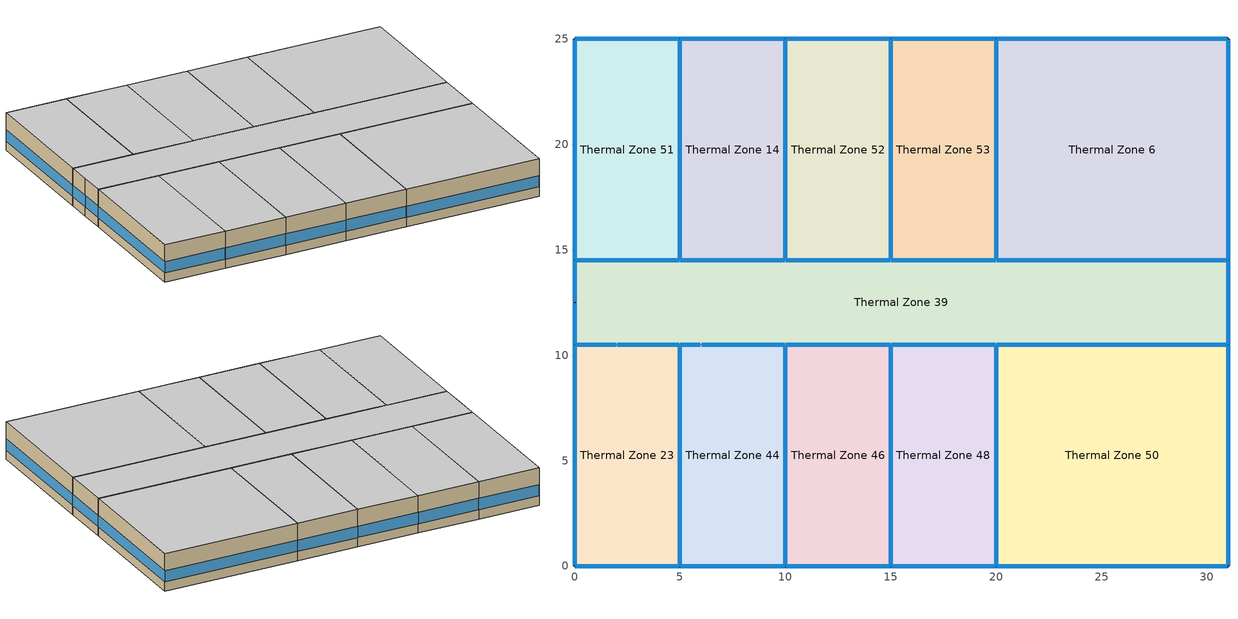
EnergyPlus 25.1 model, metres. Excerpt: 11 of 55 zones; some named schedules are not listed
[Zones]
Thermal Zone 14
 floor to Thermal Zone 38 (Typical Interior Floor): 10,25 10,14.5 5,14.5 5,25 z9.14
 wall outside (Surface 296 c tbd (R 1.0x Solar 1.0x Therm 1.0x)): 10,25 5,25 z9.14:12.19
 wall to Thermal Zone 39 (Typical Interior Wall): 5,14.5 10,14.5 z9.14:12.19
 wall to Thermal Zone 51 (Typical Interior Wall): 5,25 5,14.5 z9.14:12.19
 wall to Thermal Zone 52 (Typical Interior Wall): 10,14.5 10,25 z9.14:12.19
 window inside (Typical Interior Window): 5.03,14.5 9.97,14.5 z9.9:10.83; 5,24.97 5,14.53 / 10,14.53 10,24.97 z9.9:10.82
 window (Customized Fenestration: u=3.36): 9.97,25 5.03,25 z9.9:10.83
 ceiling to Thermal Zone 47 (Typical Interior Ceiling): 10,14.5 10,25 5,25 5,14.5 z12.19
Thermal Zone 23
 floor to Thermal Zone 30 (Typical Interior Floor): 5,10.5 5,0 0,0 0,10.5 z9.14
 wall outside (Surface 239 c tbd (R 1.0x Solar 1.0x Therm 1.0x)): 0,0 5,0 z9.14:12.19
 wall outside (Surface 240 c tbd (R 1.0x Solar 1.0x Therm 1.0x)): 0,10.5 0,0 z9.14:12.19
 wall to Thermal Zone 39 (Typical Interior Wall): 5,10.5 2,10.5 0,10.5 z9.14:12.19
 wall to Thermal Zone 44 (Typical Interior Wall): 5,0 5,10.5 z9.14:12.19
 window (Customized Fenestration: u=3.36): 0.03,0 4.97,0 z9.91:10.83; 0,10.47 0,0.03 z9.9:10.82
 window inside (Typical Interior Window): 1.97,10.5 0.03,10.5 z9.9:10.84; 4.97,10.5 2.03,10.5 z9.9:10.83; 5,0.03 5,10.47 z9.9:10.82
 ceiling to Thermal Zone 17 (Typical Interior Ceiling): 5,0 5,10.5 0,10.5 0,0 z12.19
Thermal Zone 39
 floor to Thermal Zone 35 (Typical Interior Floor): 31,14.5 31,10.5 0,10.5 0,14.5 z9.14
 wall outside (Surface 271 c tbd (R 1.0x Solar 1.0x Therm 1.0x)): 31,10.5 31,14.5 z9.14:12.19
 wall outside (Surface 279 c tbd (R 1.0x Solar 1.0x Therm 1.0x)): 0,12.5 0,10.5 z9.14:12.19
 wall outside (Surface 280 c tbd (R 1.0x Solar 1.0x Therm 1.0x)): 0,14.5 0,12.5 z9.14:12.19
 wall to Thermal Zone 50 (Typical Interior Wall): 20,10.5 31,10.5 z9.14:12.19
 wall to Thermal Zone 48 (Typical Interior Wall): 15,10.5 20,10.5 z9.14:12.19
 wall to Thermal Zone 46 (Typical Interior Wall): 10,10.5 15,10.5 z9.14:12.19
 wall to Thermal Zone 44 (Typical Interior Wall): 5,10.5 6,10.5 10,10.5 z9.14:12.19
 wall to Thermal Zone 51 (Typical Interior Wall): 5,14.5 0,14.5 z9.14:12.19
 wall to Thermal Zone 52 (Typical Interior Wall): 15,14.5 10,14.5 z9.14:12.19
 wall to Thermal Zone 53 (Typical Interior Wall): 20,14.5 15,14.5 z9.14:12.19
 wall to Thermal Zone 6 (Typical Interior Wall): 31,14.5 20,14.5 z9.14:12.19
 window (Customized Fenestration: u=3.36): 31,10.53 31,14.47 z9.9:10.83; 0,12.47 0,10.53 / 0,14.47 0,12.53 z9.9:10.84
 window inside (Typical Interior Window): 20.03,10.5 30.97,10.5 / 30.97,14.5 20.03,14.5 z9.9:10.82; 15.03,10.5 19.97,10.5 / 10.03,10.5 14.97,10.5 / 6.03,10.5 9.97,10.5 / 4.97,14.5 0.03,14.5 / 14.97,14.5 10.03,14.5 / 19.97,14.5 15.03,14.5 z9.9:10.83; 5.03,10.5 5.97,10.5 z9.9:10.87
 ceiling to Thermal Zone 43 (Typical Interior Ceiling): 31,10.5 31,14.5 0,14.5 0,10.5 z12.19
Thermal Zone 44
 floor to Thermal Zone 31 (Typical Interior Floor): 10,10.5 10,0 5,0 5,10.5 z9.14
 wall outside (Surface 246 c tbd (R 1.0x Solar 1.0x Therm 1.0x)): 5,0 10,0 z9.14:12.19
 wall to Thermal Zone 46 (Typical Interior Wall): 10,0 10,10.5 z9.14:12.19
 window (Customized Fenestration: u=3.36): 5.03,0 9.97,0 z9.91:10.83
 window inside (Typical Interior Window): 10,0.03 10,10.47 z9.9:10.82
 ceiling to Thermal Zone 45 (Typical Interior Ceiling): 10,0 10,10.5 5,10.5 5,0 z12.19
Thermal Zone 46
 floor to Thermal Zone 18 (Typical Interior Floor): 15,10.5 15,0 10,0 10,10.5 z9.14
 wall outside (Surface 253 c tbd (R 1.0x Solar 1.0x Therm 1.0x)): 10,0 15,0 z9.14:12.19
 wall to Thermal Zone 48 (Typical Interior Wall): 15,0 15,10.5 z9.14:12.19
 window (Customized Fenestration: u=3.36): 10.03,0 14.97,0 z9.91:10.83
 window inside (Typical Interior Window): 15,0.03 15,10.47 z9.9:10.82
 ceiling to Thermal Zone 49 (Typical Interior Ceiling): 15,0 15,10.5 10,10.5 10,0 z12.19
Thermal Zone 48
 floor to Thermal Zone 34 (Typical Interior Floor): 20,10.5 20,0 15,0 15,10.5 z9.14
 wall outside (Surface 259 c tbd (R 1.0x Solar 1.0x Therm 1.0x)): 15,0 20,0 z9.14:12.19
 wall to Thermal Zone 50 (Typical Interior Wall): 20,0 20,10.5 z9.14:12.19
 window (Customized Fenestration: u=3.36): 15.03,0 19.97,0 z9.91:10.83
 window inside (Typical Interior Window): 20,0.03 20,10.47 z9.9:10.82
 ceiling to Thermal Zone 33 (Typical Interior Ceiling): 20,0 20,10.5 15,10.5 15,0 z12.19
Thermal Zone 50
 floor to Thermal Zone 8 (Typical Interior Floor): 31,10.5 31,0 20,0 20,10.5 z9.14
 wall outside (Surface 266 c tbd (R 1.0x Solar 1.0x Therm 1.0x)): 31,0 31,10.5 z9.14:12.19
 wall outside (Surface 267 c tbd (R 1.0x Solar 1.0x Therm 1.0x)): 20,0 31,0 z9.14:12.19
 window (Customized Fenestration: u=3.36): 31,0.03 31,10.47 z9.9:10.82; 20.03,0 30.97,0 z9.91:10.82
 ceiling to Thermal Zone 54 (Typical Interior Ceiling): 31,0 31,10.5 20,10.5 20,0 z12.19
Thermal Zone 51
 floor to Thermal Zone 36 (Typical Interior Floor): 5,25 5,14.5 0,14.5 0,25 z9.14
 wall outside (Surface 289 c tbd (R 1.0x Solar 1.0x Therm 1.0x)): 0,25 0,14.5 z9.14:12.19
 wall outside (Surface 290 c tbd (R 1.0x Solar 1.0x Therm 1.0x)): 5,25 0,25 z9.14:12.19
 window (Customized Fenestration: u=3.36): 0,24.97 0,14.53 z9.9:10.82; 4.97,25 0.03,25 z9.9:10.83
 ceiling to Thermal Zone 41 (Typical Interior Ceiling): 5,14.5 5,25 0,25 0,14.5 z12.19
Thermal Zone 52
 floor to Thermal Zone 40 (Typical Interior Floor): 15,25 15,14.5 10,14.5 10,25 z9.14
 wall outside (Surface 302 c tbd (R 1.0x Solar 1.0x Therm 1.0x)): 15,25 10,25 z9.14:12.19
 wall to Thermal Zone 53 (Typical Interior Wall): 15,14.5 15,25 z9.14:12.19
 window (Customized Fenestration: u=3.36): 14.97,25 10.03,25 z9.9:10.83
 window inside (Typical Interior Window): 15,14.53 15,24.97 z9.9:10.82
 ceiling to Thermal Zone 32 (Typical Interior Ceiling): 15,14.5 15,25 10,25 10,14.5 z12.19
Thermal Zone 53
 floor to Thermal Zone 29 (Typical Interior Floor): 20,25 20,14.5 15,14.5 15,25 z9.14
 wall outside (Surface 308 c tbd (R 1.0x Solar 1.0x Therm 1.0x)): 20,25 15,25 z9.14:12.19
 wall to Thermal Zone 6 (Typical Interior Wall): 20,14.5 20,25 z9.14:12.19
 window (Customized Fenestration: u=3.36): 19.97,25 15.03,25 z9.9:10.83
 window inside (Typical Interior Window): 20,14.53 20,24.97 z9.9:10.82
 ceiling to Thermal Zone 37 (Typical Interior Ceiling): 20,14.5 20,25 15,25 15,14.5 z12.19
Thermal Zone 6
 floor to Thermal Zone 42 (Typical Interior Floor): 31,25 31,14.5 20,14.5 20,25 z9.14
 wall outside (Surface 312 c tbd (R 1.0x Solar 1.0x Therm 1.0x)): 31,25 20,25 z9.14:12.19
 wall outside (Surface 313 c tbd (R 1.0x Solar 1.0x Therm 1.0x)): 31,14.5 31,25 z9.14:12.19
 window (Customized Fenestration: u=3.36): 30.97,25 20.03,25 / 31,14.53 31,24.97 z9.9:10.82
 ceiling to Thermal Zone 55 (Typical Interior Ceiling): 31,14.5 31,25 20,25 20,14.5 z12.19
[Building]
Building 1
[Site:Location]
Montreal-Trudeau Intl AP: Latitude {deg}=45.4706; Longitude {deg}=-73.7408; Time Zone {hr}=-5; Elevation {m}=36; Keep Site Location Information=No
[SizingPeriod:DesignDay] Month=7; Day of Month=21; Day Type=SummerDesignDay; Daily Dry-Bulb Temperature Range {deltaC}=9.3; Dry-Bulb Temperature Range Modifier Type=DefaultMultipliers; Barometric Pressure {Pa}=100893; Wind Speed {m/s}=4.9; Wind Direction {deg}=220; Rain Indicator=No; Snow Indicator=No; Daylight Saving Time Indicator=No; Solar Model Indicator=ASHRAETau; ASHRAE Clear Sky Optical Depth for Beam Irradiance (taub)=0.465; ASHRAE Clear Sky Optical Depth for Diffuse Irradiance (taud)=1.966; Begin Environment Reset Mode=FullResetAtBeginEnvironment
Name | Maximum Dry-Bulb Temperature {C} | Humidity Condition Type | Wetbulb or DewPoint at Maximum Dry-Bulb {C} | Enthalpy at Maximum Dry-Bulb {J/kg}
Montreal Int'l Ann Clg .4% Condns DB=>MWB | 30 | Wetbulb | 22.1
Montreal Int'l Ann Clg .4% Condns DP=>MDB | 26 | Dewpoint | 21.6
Montreal Int'l Ann Clg .4% Condns Enth=>MDB | 28.1 | Enthalpy |  | 69300
Montreal Int'l Ann Clg .4% Condns WB=>MDB | 28.1 | Wetbulb | 23.2
[Material] Thermal Absorptance=0.9
Name | Roughness | Thickness {m} | Conductivity {W/m-K} | Density {kg/m3} | Specific Heat {J/kg-K} | Solar Absorptance | Visible Absorptance
100mm Normalweight concrete floor | MediumRough | 0.1016 | 2.31045 | 2322 | 832.557 | 0.7 | 0.7
AQNC2024brick (fired clay) (R 1.0x Solar 1.0x Therm 1.0x) 40; AQNC2024brick (fired clay) (R 1.0x Solar 1.0x Therm 1.0x) 49; AQNC2024brick (fired clay) (R 1.0x Solar 1.0x Therm 1.0x) 53; AQNC2024brick (fired clay) (R 1.0x Solar 1.0x Therm 1.0x) 57; AQNC2024brick (fired clay) (R 1.0x Solar 1.0x Therm 1.0x) 60; AQNC2024brick (fired clay) (R 1.0x Solar 1.0x Therm 1.0x) 61; AQNC2024brick (fired clay) (R 1.0x Solar 1.0x Therm 1.0x) 63; AQNC2024brick (fired clay) (R 1.0x Solar 1.0x Therm 1.0x) 65; AQNC2024brick (fired clay) (R 1.0x Solar 1.0x Therm 1.0x) 66; AQNC2024brick (fired clay) (R 1.0x Solar 1.0x Therm 1.0x) 67; AQNC2024brick (fired clay) (R 1.0x Solar 1.0x Therm 1.0x) 68; AQNC2024brick (fired clay) (R 1.0x Solar 1.0x Therm 1.0x) 69; AQNC2024brick (fired clay) (R 1.0x Solar 1.0x Therm 1.0x) 70; AQNC2024brick (fired clay) (R 1.0x Solar 1.0x Therm 1.0x) 71; AQNC2024brick (fired clay) (R 1.0x Solar 1.0x Therm 1.0x) 72; AQNC2024brick (fired clay) (R 1.0x Solar 1.0x Therm 1.0x) 73; AQNC2024brick (fired clay) (R 1.0x Solar 1.0x Therm 1.0x) 8 | MediumRough | 0.1 | 1.43 | 2400 | 840 | 0.7 | 0.7
G01 13mm gypsum board | Smooth | 0.0127 | 0.160031 | 800.001 | 1090.73 | 0.7 | 0.5
Generic Brick (R 1.0x Solar 1.0x Therm 1.0x) 40; Generic Brick (R 1.0x Solar 1.0x Therm 1.0x) 49; Generic Brick (R 1.0x Solar 1.0x Therm 1.0x) 53; Generic Brick (R 1.0x Solar 1.0x Therm 1.0x) 57; Generic Brick (R 1.0x Solar 1.0x Therm 1.0x) 60; Generic Brick (R 1.0x Solar 1.0x Therm 1.0x) 61; Generic Brick (R 1.0x Solar 1.0x Therm 1.0x) 63; Generic Brick (R 1.0x Solar 1.0x Therm 1.0x) 65; Generic Brick (R 1.0x Solar 1.0x Therm 1.0x) 66; Generic Brick (R 1.0x Solar 1.0x Therm 1.0x) 67; Generic Brick (R 1.0x Solar 1.0x Therm 1.0x) 68; Generic Brick (R 1.0x Solar 1.0x Therm 1.0x) 69; Generic Brick (R 1.0x Solar 1.0x Therm 1.0x) 70; Generic Brick (R 1.0x Solar 1.0x Therm 1.0x) 71; Generic Brick (R 1.0x Solar 1.0x Therm 1.0x) 72; Generic Brick (R 1.0x Solar 1.0x Therm 1.0x) 73; Generic Brick (R 1.0x Solar 1.0x Therm 1.0x) 8 | MediumRough | 0.1 | 0.9 | 1920 | 790 | 0.65 | 0.65
Generic Gypsum Board (R 1.0x Solar 1.0x Therm 1.0x) 40; Generic Gypsum Board (R 1.0x Solar 1.0x Therm 1.0x) 49; Generic Gypsum Board (R 1.0x Solar 1.0x Therm 1.0x) 53; Generic Gypsum Board (R 1.0x Solar 1.0x Therm 1.0x) 57; Generic Gypsum Board (R 1.0x Solar 1.0x Therm 1.0x) 60; Generic Gypsum Board (R 1.0x Solar 1.0x Therm 1.0x) 61; Generic Gypsum Board (R 1.0x Solar 1.0x Therm 1.0x) 63; Generic Gypsum Board (R 1.0x Solar 1.0x Therm 1.0x) 65; Generic Gypsum Board (R 1.0x Solar 1.0x Therm 1.0x) 66; Generic Gypsum Board (R 1.0x Solar 1.0x Therm 1.0x) 67; Generic Gypsum Board (R 1.0x Solar 1.0x Therm 1.0x) 68; Generic Gypsum Board (R 1.0x Solar 1.0x Therm 1.0x) 69; Generic Gypsum Board (R 1.0x Solar 1.0x Therm 1.0x) 70; Generic Gypsum Board (R 1.0x Solar 1.0x Therm 1.0x) 71; Generic Gypsum Board (R 1.0x Solar 1.0x Therm 1.0x) 72; Generic Gypsum Board (R 1.0x Solar 1.0x Therm 1.0x) 73; Generic Gypsum Board (R 1.0x Solar 1.0x Therm 1.0x) 8 | MediumSmooth | 0.0127 | 0.16 | 800 | 1090 | 0.5 | 0.5
Generic Wall Air Gap (R 1.0x Solar 1.0x Therm 1.0x) 40; Generic Wall Air Gap (R 1.0x Solar 1.0x Therm 1.0x) 49; Generic Wall Air Gap (R 1.0x Solar 1.0x Therm 1.0x) 53; Generic Wall Air Gap (R 1.0x Solar 1.0x Therm 1.0x) 57; Generic Wall Air Gap (R 1.0x Solar 1.0x Therm 1.0x) 60; Generic Wall Air Gap (R 1.0x Solar 1.0x Therm 1.0x) 61; Generic Wall Air Gap (R 1.0x Solar 1.0x Therm 1.0x) 63; Generic Wall Air Gap (R 1.0x Solar 1.0x Therm 1.0x) 65; Generic Wall Air Gap (R 1.0x Solar 1.0x Therm 1.0x) 66; Generic Wall Air Gap (R 1.0x Solar 1.0x Therm 1.0x) 67; Generic Wall Air Gap (R 1.0x Solar 1.0x Therm 1.0x) 68; Generic Wall Air Gap (R 1.0x Solar 1.0x Therm 1.0x) 69; Generic Wall Air Gap (R 1.0x Solar 1.0x Therm 1.0x) 70; Generic Wall Air Gap (R 1.0x Solar 1.0x Therm 1.0x) 71; Generic Wall Air Gap (R 1.0x Solar 1.0x Therm 1.0x) 72; Generic Wall Air Gap (R 1.0x Solar 1.0x Therm 1.0x) 73; Generic Wall Air Gap (R 1.0x Solar 1.0x Therm 1.0x) 8 | Smooth | 0.1 | 0.667 | 1.28 | 1000 | 0.7 | 0.7
Surface 239 m tbd (R 1.0x Solar 1.0x Therm 1.0x); Surface 290 m tbd (R 1.0x Solar 1.0x Therm 1.0x) | MediumRough | 0.1 | 0.073396 | 15 | 1500 | 0.7 | 0.7
Surface 240 m tbd (R 1.0x Solar 1.0x Therm 1.0x); Surface 266 m tbd (R 1.0x Solar 1.0x Therm 1.0x); Surface 289 m tbd (R 1.0x Solar 1.0x Therm 1.0x); Surface 313 m tbd (R 1.0x Solar 1.0x Therm 1.0x) | MediumRough | 0.1 | 0.0702157 | 15 | 1500 | 0.7 | 0.7
Surface 246 m tbd (R 1.0x Solar 1.0x Therm 1.0x); Surface 253 m tbd (R 1.0x Solar 1.0x Therm 1.0x); Surface 259 m tbd (R 1.0x Solar 1.0x Therm 1.0x); Surface 271 m tbd (R 1.0x Solar 1.0x Therm 1.0x); Surface 279 m tbd (R 1.0x Solar 1.0x Therm 1.0x); Surface 280 m tbd (R 1.0x Solar 1.0x Therm 1.0x); Surface 296 m tbd (R 1.0x Solar 1.0x Therm 1.0x); Surface 302 m tbd (R 1.0x Solar 1.0x Therm 1.0x); Surface 308 m tbd (R 1.0x Solar 1.0x Therm 1.0x) | MediumRough | 0.1 | 0.0673245 | 15 | 1500 | 0.7 | 0.7
Surface 267 m tbd (R 1.0x Solar 1.0x Therm 1.0x); Surface 312 m tbd (R 1.0x Solar 1.0x Therm 1.0x) | MediumRough | 0.1 | 0.0700843 | 15 | 1500 | 0.7 | 0.7
[Material:NoMass]
CP02 CARPET PAD 3: Roughness=Smooth; Thermal Resistance {m2-K/W}=0.21648; Thermal Absorptance=0.9; Solar Absorptance=0.7; Visible Absorptance=0.8
[WindowMaterial:Glazing]
Clear 3mm 1: Optical Data Type=SpectralAverage; Thickness {m}=0.003; Solar Transmittance at Normal Incidence=0.837; Front Side Solar Reflectance at Normal Incidence=0.075; Back Side Solar Reflectance at Normal Incidence=0.075; Visible Transmittance at Normal Incidence=0.898; Front Side Visible Reflectance at Normal Incidence=0.081; Back Side Visible Reflectance at Normal Incidence=0.081; Infrared Transmittance at Normal Incidence=0; Front Side Infrared Hemispherical Emissivity=0.84; Back Side Infrared Hemispherical Emissivity=0.84; Conductivity {W/m-K}=0.9; Dirt Correction Factor for Solar and Visible Transmittance=1; Solar Diffusing=No
[WindowMaterial:SimpleGlazingSystem]
Fenestration U=3.32 0.66 1: U-Factor {W/m2-K}=3.32; Solar Heat Gain Coefficient=0.66; Visible Transmittance=0.21
[Construction]
Customized Fenestration: u=3.36: Fenestration U=3.32 0.66 1
Surface 239 c tbd (R 1.0x Solar 1.0x Therm 1.0x): Generic Brick (R 1.0x Solar 1.0x Therm 1.0x) 53, AQNC2024brick (fired clay) (R 1.0x Solar 1.0x Therm 1.0x) 53, Surface 239 m tbd (R 1.0x Solar 1.0x Therm 1.0x), Generic Wall Air Gap (R 1.0x Solar 1.0x Therm 1.0x) 53, Generic Gypsum Board (R 1.0x Solar 1.0x Therm 1.0x) 53
Surface 240 c tbd (R 1.0x Solar 1.0x Therm 1.0x): Generic Brick (R 1.0x Solar 1.0x Therm 1.0x) 60, AQNC2024brick (fired clay) (R 1.0x Solar 1.0x Therm 1.0x) 60, Surface 240 m tbd (R 1.0x Solar 1.0x Therm 1.0x), Generic Wall Air Gap (R 1.0x Solar 1.0x Therm 1.0x) 60, Generic Gypsum Board (R 1.0x Solar 1.0x Therm 1.0x) 60
Surface 246 c tbd (R 1.0x Solar 1.0x Therm 1.0x): Generic Brick (R 1.0x Solar 1.0x Therm 1.0x) 61, AQNC2024brick (fired clay) (R 1.0x Solar 1.0x Therm 1.0x) 61, Surface 246 m tbd (R 1.0x Solar 1.0x Therm 1.0x), Generic Wall Air Gap (R 1.0x Solar 1.0x Therm 1.0x) 61, Generic Gypsum Board (R 1.0x Solar 1.0x Therm 1.0x) 61
Surface 253 c tbd (R 1.0x Solar 1.0x Therm 1.0x): Generic Brick (R 1.0x Solar 1.0x Therm 1.0x) 63, AQNC2024brick (fired clay) (R 1.0x Solar 1.0x Therm 1.0x) 63, Surface 253 m tbd (R 1.0x Solar 1.0x Therm 1.0x), Generic Wall Air Gap (R 1.0x Solar 1.0x Therm 1.0x) 63, Generic Gypsum Board (R 1.0x Solar 1.0x Therm 1.0x) 63
Surface 259 c tbd (R 1.0x Solar 1.0x Therm 1.0x): Generic Brick (R 1.0x Solar 1.0x Therm 1.0x) 65, AQNC2024brick (fired clay) (R 1.0x Solar 1.0x Therm 1.0x) 65, Surface 259 m tbd (R 1.0x Solar 1.0x Therm 1.0x), Generic Wall Air Gap (R 1.0x Solar 1.0x Therm 1.0x) 65, Generic Gypsum Board (R 1.0x Solar 1.0x Therm 1.0x) 65
Surface 266 c tbd (R 1.0x Solar 1.0x Therm 1.0x): Generic Brick (R 1.0x Solar 1.0x Therm 1.0x) 66, AQNC2024brick (fired clay) (R 1.0x Solar 1.0x Therm 1.0x) 66, Surface 266 m tbd (R 1.0x Solar 1.0x Therm 1.0x), Generic Wall Air Gap (R 1.0x Solar 1.0x Therm 1.0x) 66, Generic Gypsum Board (R 1.0x Solar 1.0x Therm 1.0x) 66
Surface 267 c tbd (R 1.0x Solar 1.0x Therm 1.0x): Generic Brick (R 1.0x Solar 1.0x Therm 1.0x) 57, AQNC2024brick (fired clay) (R 1.0x Solar 1.0x Therm 1.0x) 57, Surface 267 m tbd (R 1.0x Solar 1.0x Therm 1.0x), Generic Wall Air Gap (R 1.0x Solar 1.0x Therm 1.0x) 57, Generic Gypsum Board (R 1.0x Solar 1.0x Therm 1.0x) 57
Surface 271 c tbd (R 1.0x Solar 1.0x Therm 1.0x): Generic Brick (R 1.0x Solar 1.0x Therm 1.0x) 67, AQNC2024brick (fired clay) (R 1.0x Solar 1.0x Therm 1.0x) 67, Surface 271 m tbd (R 1.0x Solar 1.0x Therm 1.0x), Generic Wall Air Gap (R 1.0x Solar 1.0x Therm 1.0x) 67, Generic Gypsum Board (R 1.0x Solar 1.0x Therm 1.0x) 67
Surface 279 c tbd (R 1.0x Solar 1.0x Therm 1.0x): Generic Brick (R 1.0x Solar 1.0x Therm 1.0x) 68, AQNC2024brick (fired clay) (R 1.0x Solar 1.0x Therm 1.0x) 68, Surface 279 m tbd (R 1.0x Solar 1.0x Therm 1.0x), Generic Wall Air Gap (R 1.0x Solar 1.0x Therm 1.0x) 68, Generic Gypsum Board (R 1.0x Solar 1.0x Therm 1.0x) 68
Surface 280 c tbd (R 1.0x Solar 1.0x Therm 1.0x): Generic Brick (R 1.0x Solar 1.0x Therm 1.0x) 49, AQNC2024brick (fired clay) (R 1.0x Solar 1.0x Therm 1.0x) 49, Surface 280 m tbd (R 1.0x Solar 1.0x Therm 1.0x), Generic Wall Air Gap (R 1.0x Solar 1.0x Therm 1.0x) 49, Generic Gypsum Board (R 1.0x Solar 1.0x Therm 1.0x) 49
Surface 289 c tbd (R 1.0x Solar 1.0x Therm 1.0x): Generic Brick (R 1.0x Solar 1.0x Therm 1.0x) 69, AQNC2024brick (fired clay) (R 1.0x Solar 1.0x Therm 1.0x) 69, Surface 289 m tbd (R 1.0x Solar 1.0x Therm 1.0x), Generic Wall Air Gap (R 1.0x Solar 1.0x Therm 1.0x) 69, Generic Gypsum Board (R 1.0x Solar 1.0x Therm 1.0x) 69
Surface 290 c tbd (R 1.0x Solar 1.0x Therm 1.0x): Generic Brick (R 1.0x Solar 1.0x Therm 1.0x) 70, AQNC2024brick (fired clay) (R 1.0x Solar 1.0x Therm 1.0x) 70, Surface 290 m tbd (R 1.0x Solar 1.0x Therm 1.0x), Generic Wall Air Gap (R 1.0x Solar 1.0x Therm 1.0x) 70, Generic Gypsum Board (R 1.0x Solar 1.0x Therm 1.0x) 70
Surface 296 c tbd (R 1.0x Solar 1.0x Therm 1.0x): Generic Brick (R 1.0x Solar 1.0x Therm 1.0x) 8, AQNC2024brick (fired clay) (R 1.0x Solar 1.0x Therm 1.0x) 8, Surface 296 m tbd (R 1.0x Solar 1.0x Therm 1.0x), Generic Wall Air Gap (R 1.0x Solar 1.0x Therm 1.0x) 8, Generic Gypsum Board (R 1.0x Solar 1.0x Therm 1.0x) 8
Surface 302 c tbd (R 1.0x Solar 1.0x Therm 1.0x): Generic Brick (R 1.0x Solar 1.0x Therm 1.0x) 71, AQNC2024brick (fired clay) (R 1.0x Solar 1.0x Therm 1.0x) 71, Surface 302 m tbd (R 1.0x Solar 1.0x Therm 1.0x), Generic Wall Air Gap (R 1.0x Solar 1.0x Therm 1.0x) 71, Generic Gypsum Board (R 1.0x Solar 1.0x Therm 1.0x) 71
Surface 308 c tbd (R 1.0x Solar 1.0x Therm 1.0x): Generic Brick (R 1.0x Solar 1.0x Therm 1.0x) 72, AQNC2024brick (fired clay) (R 1.0x Solar 1.0x Therm 1.0x) 72, Surface 308 m tbd (R 1.0x Solar 1.0x Therm 1.0x), Generic Wall Air Gap (R 1.0x Solar 1.0x Therm 1.0x) 72, Generic Gypsum Board (R 1.0x Solar 1.0x Therm 1.0x) 72
Surface 312 c tbd (R 1.0x Solar 1.0x Therm 1.0x): Generic Brick (R 1.0x Solar 1.0x Therm 1.0x) 40, AQNC2024brick (fired clay) (R 1.0x Solar 1.0x Therm 1.0x) 40, Surface 312 m tbd (R 1.0x Solar 1.0x Therm 1.0x), Generic Wall Air Gap (R 1.0x Solar 1.0x Therm 1.0x) 40, Generic Gypsum Board (R 1.0x Solar 1.0x Therm 1.0x) 40
Surface 313 c tbd (R 1.0x Solar 1.0x Therm 1.0x): Generic Brick (R 1.0x Solar 1.0x Therm 1.0x) 73, AQNC2024brick (fired clay) (R 1.0x Solar 1.0x Therm 1.0x) 73, Surface 313 m tbd (R 1.0x Solar 1.0x Therm 1.0x), Generic Wall Air Gap (R 1.0x Solar 1.0x Therm 1.0x) 73, Generic Gypsum Board (R 1.0x Solar 1.0x Therm 1.0x) 73
Typical Interior Ceiling: CP02 CARPET PAD 3, 100mm Normalweight concrete floor
Typical Interior Floor: 100mm Normalweight concrete floor, CP02 CARPET PAD 3
Typical Interior Wall: G01 13mm gypsum board, G01 13mm gypsum board
Typical Interior Window: Clear 3mm 1
[Zone] Multiplier=1; Part of Total Floor Area=Yes
Thermal Zone 14; Thermal Zone 23; Thermal Zone 39; Thermal Zone 44; Thermal Zone 46; Thermal Zone 48; Thermal Zone 50; Thermal Zone 51; Thermal Zone 52; Thermal Zone 53; Thermal Zone 6
[Space]
Name | Zone | Space Type
Space 408 | Thermal Zone 14 | MURB small
Space 401 | Thermal Zone 23 | MURB small
Space 406 | Thermal Zone 39 | MURB small
Space 402 | Thermal Zone 44 | MURB small
Space 403 | Thermal Zone 46 | MURB small
Space 404 | Thermal Zone 48 | MURB small
Space 405 | Thermal Zone 50 | MURB large
Space 407 | Thermal Zone 51 | MURB small
Space 409 | Thermal Zone 52 | MURB small
Space 410 | Thermal Zone 53 | MURB small
Space 411 | Thermal Zone 6 | MURB small
[SpaceList]
MURB large: Space 211, Space 106, Space 111, Space 206, Space 306, Space 311, Space 506, Space 405, Space 511
MURB small: Space 411, Space 103, Space 403, Space 502, Space 102, Space 101, Space 104, Space 107, Space 203, Space 109, Space 108, Space 408, Space 110, Space 303, Space 501, Space 201, Space 202, Space 204, Space 401, Space 207, Space 208, Space 209, Space 210, Space 310, Space 301, Space 302, Space 509, Space 504, Space 304, Space 307, Space 510, Space 308, Space 406, Space 309, Space 507, Space 402, Space 508, Space 404, Space 503, Space 407, Space 409, Space 410
[ZoneInfiltration:DesignFlowRate] Design Flow Rate Calculation Method=Flow/ExteriorArea; Flow Rate per Exterior Surface Area {m3/s-m2}=0.000330626; Constant Term Coefficient=0.1689; Temperature Term Coefficient=0.0232; Velocity Term Coefficient=0; Velocity Squared Term Coefficient=0.0143; Density Basis=Outdoor
Name | Zone or ZoneList or Space or SpaceList | Schedule
Space 408 HVAC Off Infiltration | Space 408 | Infiltration HVAC Off Schedule
Space 408 HVAC On Infiltration | Space 408 | Infiltration HVAC On Schedule
Space 401 HVAC Off Infiltration | Space 401 | Infiltration HVAC Off Schedule
Space 401 HVAC On Infiltration | Space 401 | Infiltration HVAC On Schedule
Space 406 HVAC Off Infiltration | Space 406 | Infiltration HVAC Off Schedule
Space 406 HVAC On Infiltration | Space 406 | Infiltration HVAC On Schedule
Space 402 HVAC Off Infiltration | Space 402 | Infiltration HVAC Off Schedule
Space 402 HVAC On Infiltration | Space 402 | Infiltration HVAC On Schedule
Space 403 HVAC Off Infiltration | Space 403 | Infiltration HVAC Off Schedule
Space 403 HVAC On Infiltration | Space 403 | Infiltration HVAC On Schedule
Space 404 HVAC Off Infiltration | Space 404 | Infiltration HVAC Off Schedule
Space 404 HVAC On Infiltration | Space 404 | Infiltration HVAC On Schedule
Space 405 HVAC Off Infiltration | Space 405 | Infiltration HVAC Off Schedule
Space 405 HVAC On Infiltration | Space 405 | Infiltration HVAC On Schedule
Space 407 HVAC Off Infiltration | Space 407 | Infiltration HVAC Off Schedule
Space 407 HVAC On Infiltration | Space 407 | Infiltration HVAC On Schedule
Space 409 HVAC Off Infiltration | Space 409 | Infiltration HVAC Off Schedule
Space 409 HVAC On Infiltration | Space 409 | Infiltration HVAC On Schedule
Space 410 HVAC Off Infiltration | Space 410 | Infiltration HVAC Off Schedule
Space 410 HVAC On Infiltration | Space 410 | Infiltration HVAC On Schedule
Space 411 HVAC Off Infiltration | Space 411 | Infiltration HVAC Off Schedule
Space 411 HVAC On Infiltration | Space 411 | Infiltration HVAC On Schedule
[ZoneControl:Thermostat] Temperature Difference Between Cutout And Setpoint {deltaC}=0
Name | Zone or ZoneList | Control Type Schedule | Control 1
Thermal Zone 14 Thermostat | Thermal Zone 14 | Thermal Zone 14 Thermostat Schedule | Thermostat Setpoint Dual Setpoint 23
Thermal Zone 23 Thermostat | Thermal Zone 23 | Thermal Zone 23 Thermostat Schedule | Thermostat Setpoint Dual Setpoint 49
Thermal Zone 39 Thermostat | Thermal Zone 39 | Thermal Zone 39 Thermostat Schedule | Thermostat Setpoint Dual Setpoint 4
Thermal Zone 44 Thermostat | Thermal Zone 44 | Thermal Zone 44 Thermostat Schedule | Thermostat Setpoint Dual Setpoint 14
Thermal Zone 46 Thermostat | Thermal Zone 46 | Thermal Zone 46 Thermostat Schedule | Thermostat Setpoint Dual Setpoint 13
Thermal Zone 48 Thermostat | Thermal Zone 48 | Thermal Zone 48 Thermostat Schedule | Thermostat Setpoint Dual Setpoint 17
Thermal Zone 50 Thermostat | Thermal Zone 50 | Thermal Zone 50 Thermostat Schedule | Thermostat Setpoint Dual Setpoint 18
Thermal Zone 51 Thermostat | Thermal Zone 51 | Thermal Zone 51 Thermostat Schedule | Thermostat Setpoint Dual Setpoint 5
Thermal Zone 52 Thermostat | Thermal Zone 52 | Thermal Zone 52 Thermostat Schedule | Thermostat Setpoint Dual Setpoint 2
Thermal Zone 53 Thermostat | Thermal Zone 53 | Thermal Zone 53 Thermostat Schedule | Thermostat Setpoint Dual Setpoint 11
Thermal Zone 6 Thermostat | Thermal Zone 6 | Thermal Zone 6 Thermostat Schedule | Thermostat Setpoint Dual Setpoint 29
[ThermostatSetpoint:DualSetpoint] Heating Setpoint Temperature Schedule=NECB-G-Thermostat Setpoint-Heating; Cooling Setpoint Temperature Schedule=NECB-G-Thermostat Setpoint-Cooling
Thermostat Setpoint Dual Setpoint 23; Thermostat Setpoint Dual Setpoint 49; Thermostat Setpoint Dual Setpoint 4; Thermostat Setpoint Dual Setpoint 14; Thermostat Setpoint Dual Setpoint 13; Thermostat Setpoint Dual Setpoint 17; Thermostat Setpoint Dual Setpoint 18; Thermostat Setpoint Dual Setpoint 5; Thermostat Setpoint Dual Setpoint 2; Thermostat Setpoint Dual Setpoint 11; Thermostat Setpoint Dual Setpoint 29
[Zone equipment]
Thermal Zone 14: Elec Baseboard 22, Cycling PTAC DX Clg Elec Htg 4
Thermal Zone 23: Elec Baseboard 48, Cycling PTAC DX Clg Elec Htg 10
Thermal Zone 39: Elec Baseboard 3, Cycling PTAC DX Clg Elec Htg 19
Thermal Zone 44: Elec Baseboard 13, Cycling PTAC DX Clg Elec Htg 15
Thermal Zone 46: Elec Baseboard 12, Cycling PTAC DX Clg Elec Htg 38
Thermal Zone 48: Elec Baseboard 16, Cycling PTAC DX Clg Elec Htg 39
Thermal Zone 50: Elec Baseboard 17, Cycling PTAC DX Clg Elec Htg 42
Thermal Zone 51: Elec Baseboard 4, Cycling PTAC DX Clg Elec Htg 40
Thermal Zone 52: Elec Baseboard 1, Cycling PTAC DX Clg Elec Htg 33
Thermal Zone 53: Elec Baseboard 10, Cycling PTAC DX Clg Elec Htg 36
Thermal Zone 6: Elec Baseboard 28, Cycling PTAC DX Clg Elec Htg 49
[Sizing:Zone] Zone Cooling Design Supply Air Temperature Input Method=SupplyAirTemperature; Zone Cooling Design Supply Air Temperature {C}=14; Zone Cooling Design Supply Air Temperature Difference {deltaC}=11.11; Zone Heating Design Supply Air Temperature Input Method=SupplyAirTemperature; Zone Heating Design Supply Air Temperature {C}=40; Zone Heating Design Supply Air Temperature Difference {deltaC}=11.11; Zone Cooling Design Supply Air Humidity Ratio {kgWater/kgDryAir}=0.0085; Zone Heating Design Supply Air Humidity Ratio {kgWater/kgDryAir}=0.008; Cooling Design Air Flow Method=DesignDay; Cooling Design Air Flow Rate {m3/s}=0; Cooling Minimum Air Flow per Zone Floor Area {m3/s-m2}=0.000762; Cooling Minimum Air Flow {m3/s}=0; Cooling Minimum Air Flow Fraction=0; Heating Design Air Flow Method=DesignDay; Heating Design Air Flow Rate {m3/s}=0; Heating Maximum Air Flow per Zone Floor Area {m3/s-m2}=0.002032; Heating Maximum Air Flow {m3/s}=0.141576; Heating Maximum Air Flow Fraction=0.3; Account for Dedicated Outdoor Air System=No; Zone Load Sizing Method=Sensible Load Only No Latent Load; Zone Latent Cooling Design Supply Air Humidity Ratio Input Method=HumidityRatioDifference; Zone Cooling Design Supply Air Humidity Ratio Difference {kgWater/kgDryAir}=0.005; Zone Latent Heating Design Supply Air Humidity Ratio Input Method=HumidityRatioDifference; Zone Humidification Design Supply Air Humidity Ratio Difference {kgWater/kgDryAir}=0.005; Type of Space Sum to Use=Coincident
Name | Design Specification Outdoor Air Object
Thermal Zone 14 | Thermal Zone 14 Zero air DSOA
Thermal Zone 23 | Thermal Zone 23 Zero air DSOA
Thermal Zone 39 | Thermal Zone 39 Zero air DSOA
Thermal Zone 44 | Thermal Zone 44 Zero air DSOA
Thermal Zone 46 | Thermal Zone 46 Zero air DSOA
Thermal Zone 48 | Thermal Zone 48 Zero air DSOA
Thermal Zone 50 | Thermal Zone 50 Zero air DSOA
Thermal Zone 51 | Thermal Zone 51 Zero air DSOA
Thermal Zone 52 | Thermal Zone 52 Zero air DSOA
Thermal Zone 53 | Thermal Zone 53 Zero air DSOA
Thermal Zone 6 | Thermal Zone 6 Zero air DSOA
[DesignSpecification:OutdoorAir] Outdoor Air Method=Sum; Outdoor Air Flow per Person {m3/s-person}=0; Outdoor Air Flow per Zone Floor Area {m3/s-m2}=0; Outdoor Air Flow per Zone {m3/s}=0; Outdoor Air Flow Air Changes per Hour {1/hr}=0
Thermal Zone 14 Zero air DSOA; Thermal Zone 23 Zero air DSOA; Thermal Zone 39 Zero air DSOA; Thermal Zone 44 Zero air DSOA; Thermal Zone 46 Zero air DSOA; Thermal Zone 48 Zero air DSOA; Thermal Zone 50 Zero air DSOA; Thermal Zone 51 Zero air DSOA; Thermal Zone 52 Zero air DSOA; Thermal Zone 53 Zero air DSOA; Thermal Zone 6 Zero air DSOA
[Lights] Schedule=Eclairageint; Design Level Calculation Method=LightingLevel; Lighting Level {W}=241.35; Fraction Radiant=0.4; Fraction Visible=0.2; Fraction Replaceable=1
Name | Zone or ZoneList or Space or SpaceList
Lights 1 | MURB large
Lights 2 | MURB small
[People] Number of People Schedule=MidriseApartment Apartment Occ 3; Number of People Calculation Method=People/Area; People per Floor Area {person/m2}=0.0283091; Fraction Radiant=0.3; Activity Level Schedule=MidriseApartment Activity 3
Name | Zone or ZoneList or Space or SpaceList
People 1 | MURB large
People 2 | MURB small
[ElectricEquipment] Design Level Calculation Method=EquipmentLevel
Name | Zone or ZoneList or Space or SpaceList | Schedule | Design Level {W} | Fraction Radiant | Fraction Latent | Fraction Lost
Electric Equipment 1 15.0 percent reduction | MURB large | Autres | 629 | 0.2
Electric Equipment 11 15.0 percent reduction | MURB large | Laveuse | 23.647 | 0.2 | 0 | 0.1
Electric Equipment 13 15.0 percent reduction | MURB large | Lavevaisselle | 26.0015 | 0.1 | 0.1 | 0.8
Electric Equipment 16 15.0 percent reduction | MURB large | Refrigerateur | 99.263 | 0 | 0.1 | 0.9
Electric Equipment 17 15.0 percent reduction | MURB large | Secheuse | 235.195 | 0.2 | 0 | 0.8
Electric Equipment 5 15.0 percent reduction | MURB large | Chaufeau | 800.36 | 0 | 0.1 | 0.9
Electric Equipment 7 15.0 percent reduction | MURB large | Congelateur | 14.8325 | 0 | 0.1 | 0.9
Electric Equipment 9 15.0 percent reduction | MURB large | Fourcuisiniere | 266.05 | 0.2 | 0.1 | 0.1
Electric Equipment 10 15.0 percent reduction | MURB small | Fourcuisiniere | 266.05 | 0.2 | 0.1 | 0.1
Electric Equipment 12 15.0 percent reduction | MURB small | Laveuse | 23.647 | 0.2 | 0 | 0.1
Electric Equipment 14 15.0 percent reduction | MURB small | Lavevaisselle | 26.0015 | 0.1 | 0.1 | 0.8
Electric Equipment 15 15.0 percent reduction | MURB small | Refrigerateur | 99.263 | 0 | 0.1 | 0.9
Electric Equipment 18 15.0 percent reduction | MURB small | Secheuse | 235.195 | 0.2 | 0 | 0.8
Electric Equipment 3 15.0 percent reduction | MURB small | Autres | 629 | 0.2
Electric Equipment 6 15.0 percent reduction | MURB small | Chaufeau | 800.36 | 0 | 0.1 | 0.9
Electric Equipment 8 15.0 percent reduction | MURB small | Congelateur | 14.8325 | 0 | 0.1 | 0.9
[Exterior:Lights]
Exterior Lights 1: Schedule=Eclairagext; Design Level {W}=1000
[Schedule:Compact]
Thermal Zone 14 Thermostat Schedule; Thermal Zone 23 Thermostat Schedule; Thermal Zone 39 Thermostat Schedule; Thermal Zone 44 Thermostat Schedule; Thermal Zone 46 Thermostat Schedule; Thermal Zone 48 Thermostat Schedule; Thermal Zone 50 Thermostat Schedule; Thermal Zone 51 Thermostat Schedule; Thermal Zone 52 Thermostat Schedule; Thermal Zone 53 Thermostat Schedule; Thermal Zone 6 Thermostat Schedule: Through: 12/31, For: AllDays, Until: 24:00, 4
[Schedule:Day:Interval]
NECB-G-Thermostat Setpoint-Heating Default 2: No, 01:00, 18, 07:00, 18, 09:00, 21, 17:00, 21, 22:00, 21, 24:00, 18
NECB-G-Thermostat Setpoint-Heating Default: No, 24:00, 21
NECB-G-Thermostat Setpoint-Cooling Default: No, 24:00, 23
MidriseApartment Apartment Occ Default; MidriseApartment Apartment Occ Summer Design Day 3; MidriseApartment Apartment Occ Winter Design Day 3: No, 07:00, 1, 08:00, 0.85, 09:00, 0.39, 16:00, 0.25, 17:00, 0.3, 18:00, 0.52, 21:00, 0.87, 24:00, 1
MidriseApartment Activity Default; MidriseApartment Activity Summer Design Day 3; MidriseApartment Activity Winter Design Day 3: No, 24:00, 120
[Schedule:Week:Daily]
NECB-G-Thermostat Setpoint-Heating Week Rule - Jan1-Dec31: NECB-G-Thermostat Setpoint-Heating Default 2, NECB-G-Thermostat Setpoint-Heating Default, NECB-G-Thermostat Setpoint-Heating Default, NECB-G-Thermostat Setpoint-Heating Default, NECB-G-Thermostat Setpoint-Heating Default, NECB-G-Thermostat Setpoint-Heating Default, NECB-G-Thermostat Setpoint-Heating Default 2, NECB-G-Thermostat Setpoint-Heating Default, NECB-G-Thermostat Setpoint-Heating Default, NECB-G-Thermostat Setpoint-Heating Default, NECB-G-Thermostat Setpoint-Heating Default, NECB-G-Thermostat Setpoint-Heating Default
NECB-G-Thermostat Setpoint-Cooling Week Rule - Jan1-Dec31: NECB-G-Thermostat Setpoint-Cooling Default, NECB-G-Thermostat Setpoint-Cooling Default, NECB-G-Thermostat Setpoint-Cooling Default, NECB-G-Thermostat Setpoint-Cooling Default, NECB-G-Thermostat Setpoint-Cooling Default, NECB-G-Thermostat Setpoint-Cooling Default, NECB-G-Thermostat Setpoint-Cooling Default, NECB-G-Thermostat Setpoint-Cooling Default, NECB-G-Thermostat Setpoint-Cooling Default, NECB-G-Thermostat Setpoint-Cooling Default, NECB-G-Thermostat Setpoint-Cooling Default, NECB-G-Thermostat Setpoint-Cooling Default
MidriseApartment Apartment Occ 3 Week Rule - Jan1-Dec31: MidriseApartment Apartment Occ Default, MidriseApartment Apartment Occ Default, MidriseApartment Apartment Occ Default, MidriseApartment Apartment Occ Default, MidriseApartment Apartment Occ Default, MidriseApartment Apartment Occ Default, MidriseApartment Apartment Occ Default, MidriseApartment Apartment Occ Default, MidriseApartment Apartment Occ Summer Design Day 3, MidriseApartment Apartment Occ Winter Design Day 3, MidriseApartment Apartment Occ Default, MidriseApartment Apartment Occ Default
MidriseApartment Activity 3 Week Rule - Jan1-Dec31: MidriseApartment Activity Default, MidriseApartment Activity Default, MidriseApartment Activity Default, MidriseApartment Activity Default, MidriseApartment Activity Default, MidriseApartment Activity Default, MidriseApartment Activity Default, MidriseApartment Activity Default, MidriseApartment Activity Summer Design Day 3, MidriseApartment Activity Winter Design Day 3, MidriseApartment Activity Default, MidriseApartment Activity Default
[Schedule:Year]
NECB-G-Thermostat Setpoint-Heating: NECB-G-Thermostat Setpoint-Heating Week Rule - Jan1-Dec31, 1, 1, 12, 31
NECB-G-Thermostat Setpoint-Cooling: NECB-G-Thermostat Setpoint-Cooling Week Rule - Jan1-Dec31, 1, 1, 12, 31
MidriseApartment Apartment Occ 3: MidriseApartment Apartment Occ 3 Week Rule - Jan1-Dec31, 1, 1, 12, 31
MidriseApartment Activity 3: MidriseApartment Activity 3 Week Rule - Jan1-Dec31, 1, 1, 12, 31
[Schedule:Constant]
Name | Hourly Value
Infiltration HVAC Off Schedule | 1
Infiltration HVAC On Schedule | 0
